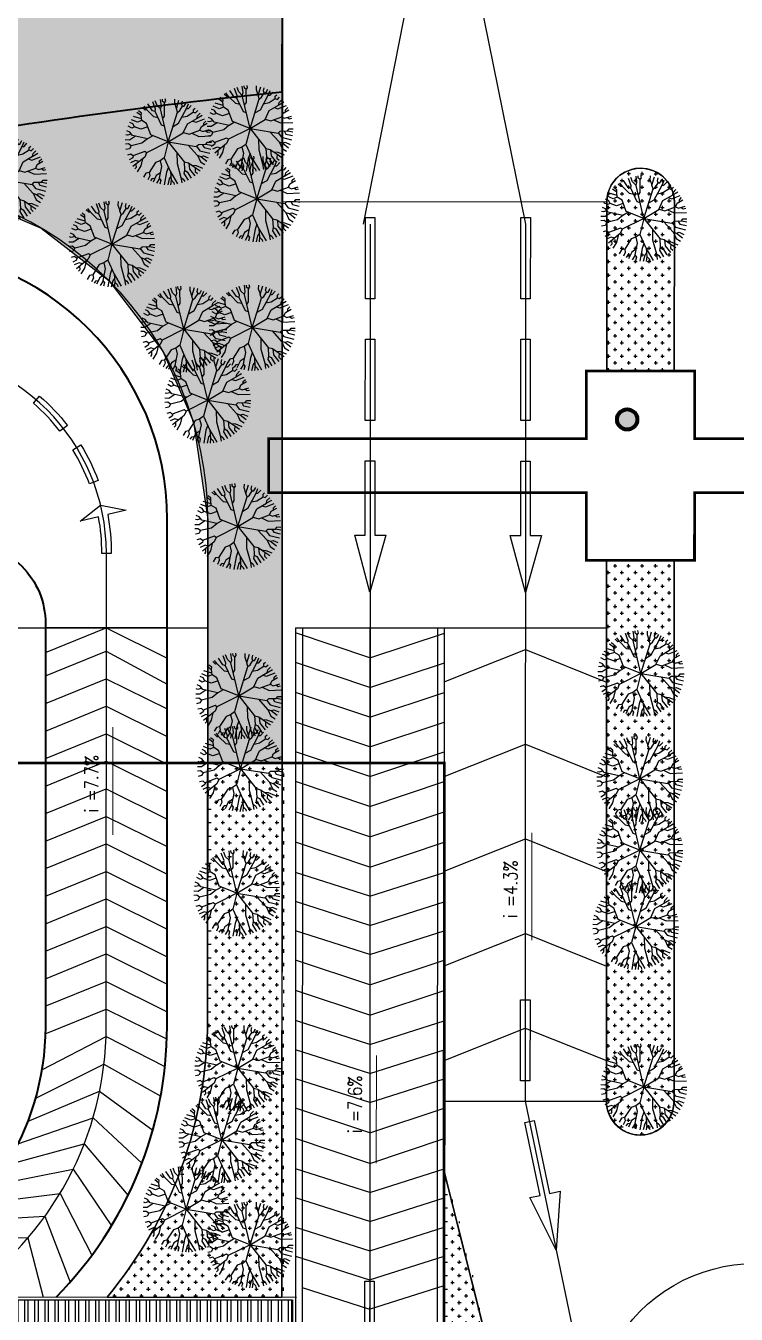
# Model space of a CAD drawing. Header units: millimetres. Extents: x -840588 to 786814, y -467537 to 194195.
# Drawn here: x 220994 to 273541, y -127607 to -32318 of the extents above; entities that cross this region are included whole.
import ezdxf

# ---------------------------------------------------------------- set-up
doc = ezdxf.new("R2010")
doc.units = ezdxf.units.MM
doc.header["$LTSCALE"] = 100
doc.header["$MEASUREMENT"] = 0
for name, color, linetype in [('1gt tim duong', 10, 'Continuous'), ('A-tree', 3, 'Continuous'), ('A-Wall', 7, 'Continuous'), ('A-Wall-Patt', 143, 'Continuous'), ('caycay', 96, 'Continuous'), ('ct-ramdoc', 250, 'Continuous'), ('ctrinh-mai 2', 24, 'Continuous'), ('GHICHU', 156, 'Continuous'), ('gthong-phan lanxe', 9, 'Continuous'), ('gthong-viahe', 5, 'Continuous')]:
    doc.layers.add(name, color=color, linetype=linetype)
for name, color, linetype, lineweight in [('A-Area', 134, 'Continuous', 35), ('ctrinh-chinh', 24, 'Continuous', 100), ('gthong-duong', 7, 'Continuous', 40), ('PV_X_Lo', 1, 'Continuous', 9), ('vtchitieu', 7, 'Continuous', 13)]:
    doc.layers.add(name, color=color, linetype=linetype, lineweight=lineweight)
doc.styles.add('DIM_FONT', font='SIMPLEX.shx', dxfattribs={"width": 0.8})
doc.styles.get("Standard").update_dxf_attribs({"font": 'arial.ttf'})
doc.dimstyles.new('LANG', dxfattribs={"dimtxt": 500, "dimasz": 400, "dimexe": 400, "dimexo": 0.0625, "dimgap": 0.09, "dimtad": 1, "dimdec": 0, "dimlfac": 0.6, "dimzin": 0, "dimdsep": 46, "dimtxsty": 'Standard', "dimcen": 350, "dimclrd": 8, "dimclre": 8, "dimadec": 0, "dimazin": 0, "dimtfac": 1, "dimtdec": 0, "dimtofl": 0, "dimtmove": 0, "dimatfit": 3, "dimfxl": 1, "dimtolj": 1, "dimtzin": 0, "dimlwd": 13, "dimlwe": 13, "dimarcsym": 0})

# ---------------------------------------------------------------- blocks, each defined once
blk = doc.blocks.new('ARR-LT-T')
blk.add_lwpolyline([(-4.212694860529155, 1.13272828515619), (-4.212694860412739, 0.3499999998603016), (-9.712694860529155, 0.3500000003259629), (-9.71269486041274, -0.3500000000931323), (-4.212694860412739, -0.3500000000931323), (-4.212694860529155, -1.179037770954892), (0, 0)], close=True)
blk = doc.blocks.new('tang cao')
blk.add_hatch(color=256).paths.add_polyline_path([(0.750000006519258, 0, 1), (-0.750000006519258, 0, 1)])
blk.add_circle((0, 0), 0.750000006519258)
blk = doc.blocks.new('NGC')
at = {"layer": 'A-Wall', "ltscale": 5}
for p, q in [((129.4999999995343, 15.00000043562613), (129.4999999998836, -43.9999973194208)), ((129.4999999995343, 15.00000043562613), (130.0000000004657, 15.00000043562613)), ((130.0000000004657, 15.00000043562613), (130.0000000004657, -43.99999579438008)), ((140.0000000004657, 15.00000043562613), (140.0000000003492, -74.50000352226198)), ((140.0000000004657, 15.00000043562613), (140.5000000004657, 15.00000043562613))]:
    blk.add_line(p, q, dxfattribs=at)
blk.add_lwpolyline([(122.5999965181109, -75.00000005657785), (140.5008591364603, -75.00000352226198), (140.5000000004657, 15.00000043562613)], dxfattribs=at)
at = {"layer": 'A-Wall-Patt'}
blk.add_line((129.4999999995343, 15.00000043562613), (140.0000000003492, 15.0000004353933), dxfattribs=at)
at = {"layer": 'ct-ramdoc'}
for p, q in [((134.9990114546381, 12.78730922471732), (129.4999999995343, 14.62111078226008)), ((134.9990114546381, 12.78730922471732), (140.5000036109705, 14.62177130347118)), ((135, 15.00000043562613), (135, -43.99999440391548)), ((134.9990114546381, 10.59051129384898), (129.4999999995343, 12.4243128511589)), ((134.9990114546381, 10.59051129384898), (140.5000245814444, 12.42498036590405)), ((134.9990114546381, 8.393713362980634), (129.4999999995343, 10.22751492075622)), ((134.9990114546381, 8.393713362980634), (140.5000455519184, 10.22818942810409)), ((134.9990114551038, 6.196256115101278), (129.4999999995343, 8.030057672876865)), ((134.9990114551038, 6.196256115101278), (140.5000665286789, 8.03073917538859)), ((134.9990114555694, 3.998798867221922), (129.4999999995343, 5.832600424997509)), ((134.9990114555694, 3.998798867221922), (140.5000875054393, 5.833288922673091)), ((134.9990114560351, 1.801341619342566), (129.4999999995343, 3.635143177583814)), ((134.9990114560351, 1.801341619342566), (140.5001084821997, 3.635838669957593)), ((134.9990114560351, -0.4437040316406637), (129.4999999995343, 1.390097526367754)), ((134.9990114560351, -0.4437040316406637), (140.5001299133291, 1.39080016547814)), ((134.9990114560351, -2.688749682856724), (129.4999999995343, -0.8549481246154755)), ((134.9990114560351, -2.688749682856724), (140.5001513443422, -0.8542383385356516)), ((134.9990114560351, -4.844033040106297), (129.4999999996508, -3.092512351926416)), ((134.9990114560351, -4.844033040106297), (140.500172704109, -3.091814048355445)), ((134.9992383420467, -6.999262790661305), (129.4999999996508, -5.247669836040586)), ((134.9992383420467, -6.999262790661305), (140.5001932784216, -5.247109512798488)), ((134.9979910049587, -9.154962107772008), (129.4999999996508, -7.403766449308023)), ((134.9979910049587, -9.154962107772008), (140.5002138528507, -7.402404977474362)), ((134.9979910049587, -11.40000775875524), (129.4999999996508, -9.566546499030665)), ((134.9979910049587, -11.40000775875524), (140.5002344980603, -9.565128386253491)), ((134.9979910049587, -13.6450534099713), (129.4999999996508, -11.81159215001389)), ((134.9979910049587, -13.6450534099713), (140.5002559290733, -11.81016689050011)), ((134.9979910049587, -15.80033676722087), (129.4999999997672, -14.04914110852405)), ((134.9979910049587, -15.80033676722087), (140.500277289073, -14.04775943118148)), ((134.9982178909704, -17.95556651777588), (129.4999999997672, -16.20429859263822)), ((134.9982178909704, -17.95556651777588), (140.5002978633856, -16.20305489585735)), ((134.9969705538824, -20.11126583488658), (129.4999999997672, -18.36039520590566)), ((134.9969705538824, -20.11126583488658), (140.5003184378147, -18.35835036030039)), ((134.9969705538824, -22.35631148586981), (129.4999999996508, -20.52319052489474)), ((134.9969705538824, -22.35631148586981), (140.5003390829079, -20.52105693821795)), ((134.9969705538824, -24.60135713708587), (129.4999999996508, -22.76823617587797)), ((134.9969705538824, -24.60135713708587), (140.5003605139209, -22.76609544246458)), ((134.9969705538824, -26.75664049433544), (129.4999999998836, -25.00576986535452)), ((134.9969705538824, -26.75664049433544), (140.500381874037, -25.00370481400751)), ((134.9971974403597, -28.91187024489045), (129.4999999997672, -27.16092734946869)), ((134.9971974403597, -28.91187024489045), (140.5004024483496, -27.15900027868338))]:
    blk.add_line(p, q, dxfattribs=at)
for points in [[(129.4999999998836, -29.31702396273613), (134.9959501031553, -31.06756956200115), (140.5004230227787, -29.31429574312642)], [(129.4999999998836, -31.47312057600357), (134.9947027660673, -33.22326887911186), (140.5004435970914, -31.46959120756947)], [(129.9999999998836, -33.78847496723756), (134.9934554289794, -35.37896819622256), (140.500464171404, -33.62488667224534)], [(129.4944439729443, -34.46819219598547), (129.5943005643785, -34.49999807355925)]]:
    blk.add_lwpolyline(points, dxfattribs=at)
blk = doc.blocks.new('CTR NHAGAHANHKHACH')
at = {"layer": 'ctrinh-mai 2'}
h = blk.add_hatch(dxfattribs=at)
h.set_pattern_fill('ANSI32', color=256, scale=2000, angle=45, style=0)
h.set_pattern_definition([(90, (-1403.526437938679, -388.7227437729016), (-0.7500001229345798, 1.136868298865613e-16), []), (90, (-1403.276437898166, -388.4727437905967), (-0.7500001229345798, 1.136868298865613e-16), [])])
edge = h.paths.add_edge_path()
edge.add_ellipse((31.87468669109512, -26.999918470392), major_axis=(-68.12542669202992, 0.009195457810735129), ratio=0.9999997670419148, start_angle=162.0535669295899, end_angle=170.1185464151268)
edge.add_line((98.98788969183806, -38.69999393285252), (129.2998607627815, -38.69999341433868))
edge.add_line((129.2998607627815, -38.69999341433868), (129.2998607627815, -47.99999256012961))
edge.add_line((129.2998607627815, -47.99999256012961), (96.68263781943824, -47.99999256012961))
at = {"layer": 'A-Wall', "ltscale": 5}
blk.add_lwpolyline([(99.02244949119631, -38.49999394617043), (129.499860795564, -38.49999342462979), (129.499860795564, -54.99999207421206), (-83.00017447059508, -54.99999592360109, 0.4142135570674535), (-107.0001779698068, -78.9999942604918), (-107.0001779698068, -198.4999864439014), (-123.5001806743676, -198.4999867260922), (-123.5001807779772, -81.9999669068493)], format="xyb", dxfattribs=at)
at = {"layer": 'A-Wall-Patt'}
blk.add_lwpolyline([(98.98788969183806, -38.69999393285252), (129.2998607627815, -38.69999341433868), (129.2998607627815, -54.79999209148809), (-83.00017447420396, -54.79999593738467, 0.4142135570674561), (-107.2001780025894, -78.9999942604918), (-107.2001780025894, -198.2999864611775), (-123.300180641585, -198.2999867366161), (-123.300180641585, -82.19996699434705), (-121.8001594383968, -82.19996699434705), (-121.8001594383968, -68.04228891991079)], format="xyb", dxfattribs=at)
blk = doc.blocks.new('A$C537F0C63')
at = {"layer": 'caycay'}
for p, q in [((3.003826198455499, 10.71583942823054), (2.568862697771692, 11.14364282684619)), ((3.269952949845901, 10.73353164103173), (2.956771443390608, 11.39790803732103)), ((3.573577700022724, 11.08070473705084), (3.272457403527369, 11.57568824168993)), ((3.810128005825391, 11.09643069598314), (3.573577700022724, 11.08070473705084)), ((3.910690972326847, 11.37062830588184), (3.788839569944685, 11.81686011959391)), ((3.810128005825391, 11.09643069598314), (3.910690972326847, 11.37062830588184)), ((4.235841180721764, 10.50048805131519), (3.810128005825391, 11.09643069598314)), ((4.712688563198753, 10.80137484274019), (4.265887160996499, 11.99052643422328)), ((4.700099824054632, 10.83487223221164), (4.906208114261972, 11.58543264324908)), ((4.906208114261972, 11.58543264324908), (4.852080984670465, 12.1454581428552)), ((6.159981289129064, 11.93632074141715), (6.202302373265411, 12.27858844433285)), ((6.353129947037814, 11.71136866716915), (6.159981289129064, 11.93632074141715)), ((6.353129947037814, 11.71136866716915), (6.605483960749552, 11.93623077391385)), ((6.447514687970397, 9.84495994712779), (6.353129947037814, 11.71136866716915)), ((6.605483960749552, 11.93623077391385), (6.617402898351429, 12.259334795428)), ((6.826178093167982, 11.29693891192437), (6.890286666319298, 12.23129105439875)), ((6.970036149243242, 10.92007571294744), (6.826178093167982, 11.29693891192437)), ((6.970036149243242, 10.92007571294744), (7.441234408583114, 11.42699881628141)), ((7.441234408583114, 11.42699881628141), (7.651727496751846, 12.08642798159781)), ((7.68363426896758, 10.90806475621866), (8.019816777752567, 11.97964079065423)), ((8.113333231842262, 10.69883864084841), (8.712313031195663, 11.70768604843033)), ((8.933407776050444, 10.87226001470481), (9.272947348141315, 11.41112699440055)), ((9.171925964052207, 10.85838502353727), (9.537986088387697, 11.24360011898898)), ((1.920139873705921, 9.225739964920649), (1.087115961723612, 9.647311538588838)), ((1.76967368680198, 9.623145921275864), (1.343038968556357, 9.988975225947797)), ((2.008257406407211, 10.05514116568156), (1.666088850062806, 10.35901247844595)), ((1.883955297300417, 9.24431646832818), (1.76967368680198, 9.623145921275864)), ((3.267708861298161, 8.533747915149434), (1.883955297300417, 9.24431646832818)), ((2.310344671936036, 10.1849830326064), (2.008257406407211, 10.05514116568156)), ((2.272467924871307, 10.54832825371341), (2.042717878081021, 10.72445268446245)), ((2.296077634156973, 10.19319036591696), (2.272467924871307, 10.54832825371341)), ((3.222511420288356, 9.660279909650853), (2.296077634156973, 10.19319036591696)), ((3.269952949845901, 10.73353164103173), (3.003826198455499, 10.71583942823054)), ((3.993460937123018, 9.543984048803395), (3.222511420288356, 9.660279909650853)), ((4.50370063718583, 8.70506324478265), (3.269952949845901, 10.73353164103173)), ((4.592421611992904, 10.24268936957378), (4.235841180721764, 10.50048805131519)), ((4.577421300939022, 10.28284407086176), (4.712688563198753, 10.80137484274019)), ((6.125898059370229, 6.139521315279126), (4.577421300939022, 10.28284407086176)), ((6.125898059370229, 6.139521315279126), (6.970036149243242, 10.92007571294744)), ((6.717420145090728, 9.489459469132271), (6.447514687970397, 9.84495994712779)), ((6.948042777010414, 8.570320168466424), (7.76638461697803, 10.55685856171476)), ((7.392351211692585, 9.648875252361904), (7.965382829468581, 9.797246468468074)), ((7.76638461697803, 10.55685856171476), (7.68363426896758, 10.90806475621866)), ((7.76638461697803, 10.55685856171476), (8.113333231842262, 10.69883864084841)), ((7.965382829468581, 9.797246468468074), (8.933407776050444, 10.87226001470481)), ((8.933407776050444, 10.87226001470481), (9.171925964052207, 10.85838502353727)), ((9.092822924165375, 8.921003827472305), (9.745379681935447, 9.38050785887026)), ((9.733678942880942, 10.44985240105962), (10.13871553562058, 10.78615722681207)), ((9.786865097747068, 10.09668076723392), (9.733678942880942, 10.44985240105962)), ((9.745379681935447, 9.38050785887026), (9.786865097747068, 10.09668076723392)), ((9.745379681935447, 9.38050785887026), (10.35249974897306, 9.183089075660973)), ((9.759203255198372, 9.619244142235402), (10.88575250038048, 10.01737219720235)), ((9.786865097747068, 10.09668076723392), (10.35685576614924, 10.5884511891054)), ((10.35249974897306, 9.183089075660973), (11.20201209581137, 9.59306054910121)), ((11.04832709143011, 8.991530669089116), (11.44374410946693, 9.207825855861302)), ((1.12084364940165, 7.320901045324717), (0.1511815814883448, 7.552586191002774)), ((1.280611972542829, 8.044912836274307), (0.444487546075834, 8.466659778718167)), ((0.7097976248769555, 7.419110072511103), (0.4466466944213607, 7.186909447627841)), ((0.9218848354175861, 8.526406249260617), (0.5914981488203921, 8.797440291094972)), ((2.008086131005257, 8.717519836023712), (0.7635036424217105, 9.129316388596635)), ((0.9357337090696092, 8.218872061683214), (0.9218848354175861, 8.526406249260617)), ((1.541375211712875, 7.549264594850683), (1.12084364940165, 7.320901045324717)), ((1.521030883770436, 7.555591163691133), (1.280611972542829, 8.044912836274307)), ((3.097987199351337, 7.065927705370996), (1.521030883770436, 7.555591163691133)), ((2.5351559760893, 8.909919010715385), (2.008086131005257, 8.717519836023712)), ((3.884867362274235, 7.354371150599036), (3.097987199351337, 7.065927705370996)), ((3.914115354094974, 7.298525660517043), (3.267708861298161, 8.533747915149434)), ((5.316408449507435, 8.305498213470855), (4.50370063718583, 8.70506324478265)), ((6.527199968382774, 8.412167402177147), (6.948042777010414, 8.570320168466424)), ((8.578119715861249, 7.281614840641851), (9.092822924165375, 8.921003827472305)), ((8.94424461397648, 8.447760988721711), (9.944313991869421, 8.175001025898382)), ((9.944313991869421, 8.175001025898382), (10.80974500087541, 8.559510920527828)), ((10.79366673980257, 8.552387381641893), (11.20595707066968, 8.407509828190086)), ((10.80974500087541, 8.559510920527828), (11.04832709143011, 8.991530669089116)), ((11.18806748264615, 7.336222721740342), (11.54099752982074, 7.835271000905777)), ((11.20595707066968, 8.407509828190086), (11.70062178621083, 8.711759320220153)), ((11.33254625860354, 7.540524095533328), (11.89576276779189, 7.413002362918633)), ((11.54099752982074, 7.835271000905777), (11.95948603860597, 8.053456869412912)), ((11.89576276779189, 7.413002362918633), (12.11310363743178, 7.4986918541872)), ((0.5706603464168438, 5.768348654561123), (-1.699427230050787e-06, 5.730386201154033)), ((1.757476259455871, 6.679553776459215), (0.00855774800220388, 6.661205396139849)), ((0.4466466944213607, 7.186909447627841), (0.08666564667146304, 7.2448509023925)), ((0.7973220304920687, 5.486148682266503), (0.5706603464168438, 5.768348654561123)), ((1.863759347223095, 5.527326392111718), (0.7973220304920687, 5.486148682266503)), ((2.703754449681583, 7.188340914177388), (1.757476259455871, 6.679553776459215)), ((2.179125049486174, 5.25103580450741), (1.863759347223095, 5.527326392111718)), ((6.125898059370229, 6.139521315279126), (2.179125049486174, 5.25103580450741)), ((6.125898059370229, 6.139521315279126), (3.914115354094974, 7.298525660517043)), ((6.125898059370229, 6.139521315279126), (4.039744528603478, 3.175083687405277)), ((6.125898059370229, 6.139521315279126), (8.578119715861249, 7.281614840641851)), ((6.125898059370229, 6.139521315279126), (9.309124815248651, 4.773858037136961)), ((6.125898059370229, 6.139521315279126), (6.842971201978798, 3.89649221743457)), ((8.279060999553622, 7.142313947006187), (9.0886019582249, 6.750771228889789)), ((9.075402950122225, 6.757166716884967), (9.900688603102026, 6.150819989943557)), ((9.0886019582249, 6.750771228889789), (11.18806748264615, 7.336222721740342)), ((9.900688603102026, 6.150819989943557), (11.46386237296974, 5.868288854795537)), ((10.77352595946286, 7.220637597380119), (11.64532254343067, 6.712682137225784)), ((11.46386237296974, 5.868288854795537), (11.83055046181835, 6.160203181647375)), ((11.46386237296974, 5.868288854795537), (11.72795570972085, 5.469711782065133)), ((11.64532254343067, 6.712682137225784), (12.23443119234435, 6.755833524115587)), ((11.83055046181835, 6.160203181647375), (12.26543294043586, 6.154373944329564)), ((0.7806298194373085, 5.506956316930882), (0.04189879572368227, 5.315400935116486)), ((1.063396316407307, 5.057959221958299), (0.1397583337929973, 4.775609911099309)), ((1.715808944849414, 4.625734219735023), (0.307439249689196, 4.179975674378511)), ((1.230773230763589, 3.880098522535263), (0.5654086178583384, 3.53661498738802)), ((1.603983964610961, 3.791791144500166), (0.7979776640349883, 3.08873558965206)), ((1.301357276712224, 5.505615774418402), (1.063396316407307, 5.057959221958299)), ((1.623038097397512, 3.787286263777787), (1.230773230763589, 3.880098522535263)), ((2.113923366072413, 3.99826194187699), (1.623038097397512, 3.787286263777787)), ((2.086705644269387, 3.98654600703594), (1.703781163858366, 3.019787908731814)), ((2.147618291040999, 5.278660692089034), (1.715808944849414, 4.625734219735023)), ((3.339595652047137, 5.512285084278119), (2.113923366072413, 3.99826194187699)), ((4.993965494963049, 4.531040710644447), (5.060837633816845, 3.005173691082746)), ((6.842971201978798, 3.89649221743457), (6.058139944627328, 1.852742682112876)), ((6.842971201978798, 3.89649221743457), (7.432333557888342, 3.519514546744176)), ((9.309124815248651, 4.773858037136961), (9.56344752651421, 4.969106941811333)), ((9.309124815248651, 4.773858037136961), (9.616567334425781, 4.170077324375598)), ((9.56344752651421, 4.969106941811333), (11.29217119894747, 4.430094099112466)), ((9.616567334425781, 4.170077324375598), (11.35931998142405, 2.929313197353622)), ((9.93769863442867, 3.941450450896809), (10.23341044859262, 2.932877378403646)), ((10.47633774106362, 3.557950291473389), (10.95106070157999, 3.753440934466198)), ((10.95106070157999, 3.753440934466198), (11.66045975862653, 3.481945362666011)), ((11.22320598487931, 4.451586098773987), (11.30987888816526, 4.16373455730718)), ((11.29217119894747, 4.430094099112466), (11.5425597731919, 4.68452039962358)), ((11.30987888816526, 4.16373455730718), (11.83210555871847, 3.873839490315731)), ((11.5425597731919, 4.68452039962358), (12.06343262891096, 4.577516196506622)), ((11.72795570972085, 5.469711782065133), (12.21933158095999, 5.388423248077743)), ((1.703781163858366, 3.019787908731814), (1.11193678613563, 2.596291564444982)), ((2.360128743846872, 2.528373258541251), (1.492859571077133, 2.110982061632967)), ((2.496129963798012, 2.269877917915437), (1.822411499113514, 1.760689831018681)), ((2.952599385069334, 2.620357636184053), (2.360128743846872, 2.528373258541251)), ((3.428623164742021, 2.985834134982724), (2.496129963798012, 2.269877917915437)), ((2.496129963798012, 2.269877917915437), (2.56307497484886, 1.709560079856601)), ((3.339813401926222, 2.088173656051367), (2.637745125197398, 1.087092649082479)), ((3.369906157186051, 2.940729452180676), (3.339813401926222, 2.088173656051367)), ((4.039744528603478, 3.175083687405277), (3.428623164742021, 2.985834134982724)), ((4.031693542077846, 1.955804082903342), (3.661068871806492, 1.723103908010671)), ((4.029956023412524, 1.954728688528121), (4.151889424236288, 1.488197098566161)), ((4.039744528603478, 3.175083687405277), (4.031693542077846, 1.955804082903342)), ((5.060837633816845, 3.005173691082746), (4.630837960547069, 0.98501350143124)), ((6.058139944627328, 1.852742682112876), (5.148106664306397, 0.07830981133520254)), ((6.058139944627328, 1.852742682112876), (6.046166258151061, 0.6926535401726142)), ((6.328418276112643, 2.556572256453364), (6.621925523577374, 1.860491597191867)), ((6.621925523577374, 1.860491597191867), (7.04603830007909, 0.06930147462480818)), ((7.432333557888342, 3.519514546744176), (7.280434323314694, 2.677135711990559)), ((7.280434323314694, 2.677135711990559), (7.715867288097797, 1.041460912816547)), ((7.432333557888342, 3.519514546744176), (8.098582012036786, 3.326026642433135)), ((8.098582012036786, 3.326026642433135), (9.111636380646814, 1.936837856093916)), ((9.111636380646814, 1.936837856093916), (9.05441034496107, 1.457435791671742)), ((9.108831235360412, 1.913318816441461), (9.563043515889149, 1.847932786524325)), ((9.563043515889149, 1.847932786524325), (9.928087916650838, 1.318988235496363)), ((10.23341044859262, 2.932877378403646), (10.78588893792767, 2.142211417256476)), ((10.9181057199894, 3.243447097807802), (10.92924841445711, 2.741344290425332)), ((10.92924841445711, 2.741344290425332), (11.10547083382698, 2.548124503166036)), ((2.56307497484886, 1.709560079856601), (2.246554855188151, 1.380875038601516)), ((3.661068871806492, 1.723103908010671), (3.151986367873178, 0.7683009200591187)), ((4.151889424236288, 1.488197098566161), (3.632459803578968, 0.5291005140024936)), ((4.291746997165319, 0.7246533119759988), (4.111621739852126, 0.339800697278406)), ((4.630837960547069, 0.98501350143124), (4.291746997165319, 0.7246533119759988)), ((4.630837960547069, 0.98501350143124), (4.553144487388636, 0.2048409433373308)), ((5.687346443359274, 0.2823844214362907), (5.63783512871305, 0.01939518188373768)), ((6.046166258151061, 0.6926535401726142), (5.687346443359274, 0.2823844214362907)), ((6.032371784920542, 0.6769075088304817), (6.148760987558489, 2.060398401226848e-06)), ((6.051426148278551, 1.202184490222862), (6.300487340380641, 0.8879269488934369)), ((6.300487340380641, 0.8879269488934369), (6.566832978940511, 0.01583402863980155)), ((7.715867288097797, 1.041460912816547), (7.500958808541327, 0.7001980161367101)), ((7.500958808541327, 0.7001980161367101), (7.660945140349213, 0.1949458228082221)), ((7.510773716396216, 1.811866424770415), (8.13382774245838, 1.455661724790843)), ((7.68101589476646, 0.9861165687689208), (8.13231261911642, 0.3370629204364377)), ((8.13382774245838, 1.455661724790843), (8.63363335412214, 0.5354539643340104)), ((8.374018521320977, 1.013457626351737), (8.758654683351779, 0.9918956518486084)), ((8.758654683351779, 0.9918956518486084), (8.994797214174469, 0.7114704464074748)), ((9.05441034496107, 1.457435791671742), (9.356284565004898, 0.9185323608435283))]:
    blk.add_line(p, q, dxfattribs=at)

msp = doc.modelspace()

# ---------------------------------------------------------------- hatches: boundary and pattern name
at = {"layer": 'A-Area'}
h = msp.add_hatch(dxfattribs=at)
h.set_pattern_fill('CROSS', color=256, scale=2000.000000000001, angle=-360.0227408171721, style=0)
h.set_pattern_definition([(359.9772591828279, (-616218387.0630271, -1205141167.613114), (500.1984116790878, 499.8015095552614), [250.0000000000001, -750.0000000000002]), (89.97725918282791, (-616218262.1126498, -1205141292.662717), (-499.8015095552613, 500.1984116790878), [250.0000000000001, -750.0000000000002])])
edge = h.paths.add_edge_path(flags=0)
edge.add_line((239976.3993411787, -17647.18879596033), (239977.6982115486, -14374.66817676728))
edge.add_line((239977.6982115486, -14374.66817676729), (238598.5641381737, -14374.12079548141))
edge.add_line((238598.5641381738, -14374.12079548141), (235032.3830647794, -14116.64657244399))
edge.add_line((235032.3830647794, -14116.64657244399), (205032.3745824118, -14040.49605558857))
edge.add_line((205032.3745824116, -14040.49605558856), (145032.3746030813, -14040.47110721093))
edge.add_line((145032.3746030813, -14040.47110721093), (143528.2552841898, -14175.10567928212))
edge.add_ellipse((178116.1499202802, -8819.963794258412), major_axis=(24758.55821829686, 24738.91256547135), ratio=0.9999999999960075, start_angle=143.8237970422448, end_angle=225.0000000003049)
edge.add_line((178102.2583460629, -43819.96103699501), (196257.2394895428, -43827.16678860211))
edge.add_ellipse((130506.3551731281, 359954.4962492553), major_axis=(-289162.5463430966, 289392.1759592151), ratio=0.9999999985494252, start_angle=144.2714779818662, end_angle=145.2309454390799)
edge.add_line((203009.3783202595, -42669.54901951178), (210085.0242836866, -41395.3933186378))
edge.add_ellipse((279362.5460171763, -426107.5730299645), major_axis=(-276298.3357654893, 276517.7496611628), ratio=0.9999999999779503, start_angle=320.80668172806355, end_angle=325.2309454688014, ccw=False)
edge.add_line((239968.639735243, -37197.61380580207), (239976.3993411787, -17647.18879596033))
at = {"layer": 'A-tree'}
h = msp.add_hatch(dxfattribs=at)
h.set_pattern_fill('CROSS', color=256, scale=2000.000000000002, angle=-360.0227408152057, style=0)
h.set_pattern_definition([(359.9772591847943, (-616218387.063027, -1205141167.613114), (500.1984116619341, 499.8015095724287), [250.0000000000002, -750.0000000000009]), (89.97725918282791, (-616218262.1126497, -1205141292.662717), (-499.8015095724287, 500.1984116619341), [250.0000000000002, -750.0000000000005])])
h.paths.add_polyline_path([(234448.9501547921, -86842.32854756218), (239948.9347746699, -86844.51150307788), (239968.6366887541, -37205.28917982271), (230357.8871889464, -38291.47260561091), (220381.7745992821, -39683.00864741768), (212121.3060369728, -41034.59226006427), (203014.7548758545, -42668.93651405828), (196275.6156579252, -43824.43723990044), (209466.2874986426, -43829.67264574825), (216183.6293341487, -44751.79872501943), (222129.8550084187, -47280.13090910408), (227141.0508814825, -51159.01946346741), (231133.0595897162, -56374.9140637213), (233390.2099150903, -61606.71144447078), (234456.3650887378, -68839.59534394498)], flags=0)
h = msp.add_hatch(dxfattribs=at)
h.set_pattern_fill('CROSS', color=256, scale=2000.000000000001, angle=-0.02274081717208486, style=0)
h.set_pattern_definition([(359.9772591828279, (-616218387.0630271, -1205141167.613114), (500.1984116790878, 499.8015095552616), [250.0000000000001, -750.0000000000002]), (89.97725918282791, (-616218262.1126498, -1205141292.662717), (-499.8015095552613, 500.1984116790875), [250.0000000000001, -750.0000000000002])])
h.paths.add_polyline_path([(263960.4085428311, -57854.03942479204), (268960.4081490031, -57856.02393541118), (268965.3694721894, -45355.90741315924), (268958.0107123238, -45163.21452576495), (268928.4597273791, -44926.88911185208), (268857.592763807, -44628.76038717935), (268767.9114889617, -44381.08551063236), (268611.0745219113, -44071.94698286865), (268506.7349916628, -43911.69260292584), (268392.1884225254, -43761.9808154393), (268171.2177462972, -43527.30387063833), (267954.8392402611, -43347.03841176723), (267683.6479489674, -43171.82230807505), (267432.3367990131, -43049.47022837833), (267210.9599399196, -42968.66276897638), (266941.8881377638, -42900.727215191), (266692.8309027076, -42865.26231946627), (266466.3619331707, -42854.89329033671), (266097.7858605149, -42882.06432105351), (265782.7302940997, -42949.89756923193), (265312.1592270285, -43136.76197565101), (264910.3163926695, -43397.39231947462), (264611.1630566438, -43678.01569601495), (264327.7458035663, -44058.52733787522), (264139.7839555159, -44437.47767600735), (264019.4844647823, -44837.54840707192), (263965.3698747751, -45353.90083811302)], flags=0)
h = msp.add_hatch(dxfattribs=at)
h.set_pattern_fill('CROSS', color=256, scale=2000.000000000001, angle=-0.02274081717208486, style=0)
h.set_pattern_definition([(359.9772591828279, (-616218387.0630271, -1205141167.613114), (500.1984116790878, 499.8015095552617), [250.0000000000001, -750.0000000000002]), (89.97725918282791, (-616218262.1126498, -1205141292.662717), (-499.8015095552616, 500.1984116790878), [250.0000000000001, -750.0000000000002])])
h.paths.add_polyline_path([(268954.8515192693, -71856.0228326921), (263954.8519130975, -71854.03832207299), (263938.9868567571, -111854.0442487694), (263949.7386292927, -112086.7673053593), (264005.2195203066, -112426.728033727), (264163.5280728687, -112890.5742465855), (264446.6146103141, -113365.1681418346), (264745.6439511004, -113694.2286684337), (265182.9896323018, -114016.6329420382), (265469.0233251352, -114159.2050114895), (265767.8458395581, -114263.269214231), (266084.997446009, -114329.8495121325), (266437.9833723197, -114355.0363027862), (266775.231329597, -114332.3197097229), (267216.5088950848, -114231.0503922826), (267606.7592714303, -114065.5299651527), (267893.8165508513, -113888.1223042255), (268160.0097361012, -113668.3322828679), (268501.2771147716, -113268.1580713571), (268690.2641038633, -112942.0968461741), (268841.1826083585, -112547.4248459727), (268910.7255419926, -112229.8062433451), (268938.9754307154, -111856.0287550099)], flags=0)
h = msp.add_hatch(dxfattribs=at)
h.set_pattern_fill('CROSS', color=256, scale=2000.000000000001, angle=-360.0227408171721, style=0)
h.set_pattern_definition([(359.9772591828279, (-616218387.0630271, -1205141167.613114), (500.1984116790877, 499.8015095552612), [250.0000000000001, -750.0000000000002]), (89.97725918282791, (-616218262.1126498, -1205141292.662717), (-499.8015095552612, 500.1984116790877), [250.0000000000001, -750.0000000000002])])
edge = h.paths.add_edge_path(flags=0)
edge.add_line((239948.9347745535, -86844.51150307784), (234448.9501549087, -86842.32854732935))
edge.add_line((234448.9501549087, -86842.32854732935), (234442.1878716017, -103842.3273481327))
edge.add_line((234442.1878716018, -103842.3273481327), (234441.3940153934, -105842.4575198721))
edge.add_ellipse((202441.3965365927, -105829.7566516771), major_axis=(22636.39608499984, 22618.4343452739), ratio=0.9999999999992404, start_angle=275.16187644992874, end_angle=314.99999999956134, ccw=False)
edge.add_line((227004.6961263268, -126339.3717922216), (239933.2571427079, -126344.5029447621))
edge.add_line((239933.2571427079, -126344.5029447621), (239948.9347745535, -86844.51150307781))
h = msp.add_hatch(dxfattribs=at)
h.set_pattern_fill('CROSS', color=256, scale=2000.000000000001, angle=-360.0227408171721, style=0)
h.set_pattern_definition([(359.9772591828279, (-616218387.0630273, -1205141167.613114), (500.1984116790875, 499.8015095552622), [250.0000000000002, -750.0000000000005]), (89.97725918282791, (-616218262.1126499, -1205141292.662717), (-499.801509555262, 500.1984116790875), [250.0000000000002, -750.0000000000005])])
edge = h.paths.add_edge_path(flags=0)
edge.add_line((251937.3031657065, -117049.2799234281), (251924.6188055341, -150265.4740446199))
edge.add_ellipse((248927.562453614, -142848.085472911), major_axis=(5659.099021563221, 5654.608586631486), ratio=0.9999999999676296, start_angle=247.0243135571716, end_angle=314.9999999990727)
edge.add_line((256927.5618236052, -142851.2606899016), (256929.0709487322, -136847.8030318233))
edge.add_line((256929.0709487324, -136847.8030318233), (251937.3031657066, -117049.2799234281))

# ---------------------------------------------------------------- linework, layer by layer
at = {"layer": '1gt tim duong', "ltscale": 3}
for p, q in [((245962.8373201165, -46995.65504220641), (251874.693337624, -16968.20877251042)), ((251874.693337624, -16968.20877251042), (257964.7503986652, -47000.41862737247)), ((257964.7503986652, -47000.41862737247), (257939.0108018263, -111851.6584325032)), ((257939.010799186, -111851.6650854055), (262939.6241237519, -135853.8076189623))]:
    msp.add_line(p, q, dxfattribs=at)
msp.add_lwpolyline([(246462.8372807337, -46995.85349326833), (246454.400027983, -66847.09196117643)], dxfattribs=at)
for points in [[(216199.9624678571, -126335.0835552478, 0.2513779563513188), (226941.1961551904, -106339.4807138622), (226955.0877813098, -71339.3529963356, 0.4142135623730951), (211961.042494652, -56333.40064596297), (111461.0504105999, -56293.51198251844)], [(246454.400027983, -66847.09196117643), (246425.0209092669, -147097.086621485, -0.4142135623730961), (234420.2590289689, -159092.3228508112), (32920.27490432195, -159012.3470728619, 0.4142064932108432), (20915.51314247041, -171007.2936739302), (20874.94589450124, -267257.574719803, 0.4140742080502406), (32872.54742032308, -279262.3376010582), (45761.38681335116, -279267.4536820689)]]:
    msp.add_lwpolyline(points, format="xyb", dxfattribs=at)
msp.add_lwpolyline([(286916.9558824954, -167863.2922390147, -1.001199730325894), (262916.9691944408, -167824.9903851647), (262929.6472060388, -135882.5798050463, -1.001199721924075), (286929.656737003, -135863.3292459221)], format="xyb", close=True, dxfattribs=at)
at = {"layer": 'A-Area'}
msp.add_line((239968.639735243, -37197.61380580207), (239976.3993411787, -17647.18879596033), dxfattribs=at)
at = {"layer": 'A-Area', "extrusion": (0, 0, -1)}
msp.add_arc((-279362.546017642, -426107.5730299645), 390900.0335583267, 79.79179534629844, 84.21605909041446, dxfattribs=at)
at = {"layer": 'A-tree'}
for p, q in [((239968.636688754, -37205.28918005554), (230357.88718883, -38291.47260561087)), ((239948.9347745535, -86844.51150331067), (239968.636688754, -37205.28918005554)), ((230357.88718883, -38291.47260561087), (220381.774599282, -39683.00864765051)), ((266466.3619331707, -42854.89329033671), (266097.7858605149, -42882.06432105351)), ((266692.8309027076, -42865.26231946627), (266466.3619331707, -42854.89329033671)), ((266941.8881377638, -42900.727215191), (266692.8309027076, -42865.26231946627)), ((264611.1630566438, -43678.01569601495), (264327.7458035663, -44058.52733787522)), ((264910.3163926695, -43397.39231947462), (264611.1630566438, -43678.01569601495)), ((265312.1592270285, -43136.76197565101), (264910.3163926695, -43397.39231947462)), ((265782.7302940997, -42949.89756923193), (265312.1592270285, -43136.76197565101)), ((266097.7858605149, -42882.06432105351), (265782.7302940997, -42949.89756923193)), ((267210.9599399196, -42968.66276897638), (266941.8881377638, -42900.727215191)), ((267432.3367990131, -43049.47022837833), (267210.9599399196, -42968.66276897638)), ((267683.6479489674, -43171.82230807505), (267432.3367990131, -43049.47022837833)), ((267954.8392402611, -43347.03841176723), (267683.6479489674, -43171.82230807505)), ((268171.2177462972, -43527.30387063833), (267954.8392402611, -43347.03841176723)), ((268392.1884225254, -43761.9808154393), (268171.2177462972, -43527.30387063833)), ((268506.7349916628, -43911.69260292584), (268392.1884225254, -43761.9808154393)), ((216183.6293340323, -44751.79872501939), (222129.8550084187, -47280.13090910408)), ((264139.7839555159, -44437.47767600735), (264019.4844647823, -44837.54840707192)), ((264327.7458035663, -44058.52733787522), (264139.7839555159, -44437.47767600735)), ((268611.0745219113, -44071.94698286865), (268506.7349916628, -43911.69260292584)), ((268767.9114889617, -44381.08551063236), (268611.0745219113, -44071.94698286865)), ((268857.592763807, -44628.76038717935), (268767.9114889617, -44381.08551063236)), ((268928.4597273791, -44926.88911185208), (268857.592763807, -44628.76038717935)), ((263965.3698747751, -45353.90083811302), (263960.4085428311, -57854.03942479204)), ((264019.4844647823, -44837.54840707192), (263965.3698747751, -45353.90083811302)), ((268958.0107123238, -45163.21452576495), (268928.4597273791, -44926.88911185208)), ((268965.3694721894, -45355.90741315924), (268958.0107123238, -45163.21452576495)), ((268960.4081490031, -57856.02393541118), (268965.3694721896, -45355.90741315924)), ((222129.8550084187, -47280.13090910408), (227141.050881366, -51159.01946370018)), ((227141.050881366, -51159.01946370018), (231133.0595897161, -56374.91406395413)), ((231133.0595897161, -56374.91406395413), (233390.2099150902, -61606.71144470361)), ((263960.4085428311, -57854.03942479204), (268960.4081490031, -57856.02393541118)), ((233390.2099150902, -61606.71144470361), (234456.3650887378, -68839.59534394498)), ((234456.3650887378, -68839.59534394498), (234448.9501546757, -86842.32854756214)), ((263954.8519130975, -71854.03832207299), (263938.9868567571, -111854.0442487694)), ((268954.8515192693, -71856.0228326921), (263954.8519130975, -71854.03832207299)), ((268938.9754307154, -111856.0287550099), (268954.8515192695, -71856.0228326921)), ((234448.9501549088, -86842.32854709652), (234442.1878714854, -103842.3273481326)), ((239948.9347745536, -86844.51150284501), (234448.9501549088, -86842.32854709652)), ((234448.9501546757, -86842.32854756214), (239948.9347745535, -86844.51150331071)), ((239933.2571428243, -126344.5029447621), (239948.9347745536, -86844.51150284501)), ((234442.1878714854, -103842.3273481326), (234441.3940153933, -105842.4575198721)), ((263938.9868567571, -111854.0442487694), (263949.7386292927, -112086.7673053593)), ((263949.7386292927, -112086.7673053593), (264005.2195203066, -112426.728033727)), ((264005.2195203066, -112426.728033727), (264163.5280728687, -112890.5742465855)), ((268841.1826083585, -112547.4248459727), (268910.7255419926, -112229.8062433451)), ((268910.7255419926, -112229.8062433451), (268938.9754307154, -111856.0287550099)), ((264163.5280728687, -112890.5742465855), (264446.6146103141, -113365.1681418346)), ((264446.6146103141, -113365.1681418346), (264745.6439511004, -113694.2286684337)), ((268160.0097361012, -113668.3322828679), (268501.2771147716, -113268.1580713571)), ((268501.2771147716, -113268.1580713571), (268690.2641038633, -112942.0968461741)), ((268690.2641038633, -112942.0968461741), (268841.1826083585, -112547.4248459727)), ((264745.6439511004, -113694.2286684337), (265182.9896323018, -114016.6329420382)), ((265182.9896323018, -114016.6329420382), (265469.0233251352, -114159.2050114895)), ((265469.0233251352, -114159.2050114895), (265767.8458395581, -114263.269214231)), ((265767.8458395581, -114263.269214231), (266084.997446009, -114329.8495121325)), ((266084.997446009, -114329.8495121325), (266437.9833723197, -114355.0363027862)), ((266437.9833723197, -114355.0363027862), (266775.231329597, -114332.3197097229)), ((266775.231329597, -114332.3197097229), (267216.5088950848, -114231.0503922826)), ((267216.5088950848, -114231.0503922826), (267606.7592714303, -114065.5299651527)), ((267606.7592714303, -114065.5299651527), (267893.8165508513, -113888.1223042255)), ((267893.8165508513, -113888.1223042255), (268160.0097361012, -113668.3322828679)), ((251937.3031657065, -117049.2799234281), (251924.6188055341, -150265.4740446199)), ((256929.0709487323, -136847.8030315905), (251937.3031657065, -117049.2799234281)), ((227004.6961263268, -126339.3717922216), (239933.2571428243, -126344.5029447621))]:
    msp.add_line(p, q, dxfattribs=at)
at = {"layer": 'A-tree', "extrusion": (0, 0, -1)}
msp.add_arc((-202441.3965368255, -105829.7566516772), 31999.99999907917, 180.0227408171721, 219.8608643702298, dxfattribs=at)
at = {"layer": 'A-Wall-Patt', "ltscale": 2}
msp.add_line((231452.9044668235, -76841.13449017101), (222452.9051757145, -76837.56237105657), dxfattribs=at)
at = {"layer": 'ct-ramdoc'}
for p, q in [((263965.3698747751, -45353.90083811302), (239965.4062679718, -45344.37520083543)), ((251952.902754213, -76849.2710076521), (263952.8783383011, -76854.03382405527)), ((251939.0112746532, -111849.2770197603), (263938.9758266442, -111854.039831552))]:
    msp.add_line(p, q, dxfattribs=at)
for points in [[(222450.7878003985, -78671.41095781248), (226951.5153046281, -76839.34787911159), (231450.6267751767, -79078.90210070429)], [(222450.1003166189, -80403.53474254027), (226950.8278208487, -78571.47166383939), (231449.8591332318, -81012.98539708785)], [(251951.3255567596, -80849.31200181246), (257952.2659336288, -78451.64418701458), (263951.2901321977, -80854.01515192045)], [(222449.2922997784, -82439.34339268705), (226950.0198040081, -80607.28031398615), (231449.1312745567, -82846.83453557878)], [(222448.4842829377, -84475.15204283378), (226949.2117871675, -82643.08896413285), (231448.323257716, -84882.6431857255)], [(222447.6762660973, -86510.96069274771), (226948.403770327, -84678.89761404683), (231447.5152408756, -86918.45183563945)], [(251948.5479459202, -87849.30864954664), (257949.4883227897, -85451.64083474876), (263948.5125213582, -87854.01179965463)], [(222446.8682492567, -88546.76934289452), (226947.5957534864, -86714.70626419364), (231446.7072240349, -88954.26048578617)], [(222446.0602324161, -90582.57799304124), (226946.7877366458, -88750.51491434035), (231445.8992071943, -90990.06913593294)], [(222445.2522155757, -92618.38664318799), (226945.9797198051, -90786.3235644871), (231445.0911903537, -93025.87778607974)], [(222444.444198735, -94654.1952933348), (226945.1717029647, -92822.13221463386), (231444.2831735131, -95061.6864362265)], [(251945.7696320536, -94849.30557826125), (257946.7100089229, -92451.6377634633), (263945.7342074916, -94854.00872836918)], [(222443.6361818944, -96690.00394348151), (226944.363686124, -94857.94086478063), (231443.4751566726, -97097.49508637321)], [(222442.8281650538, -98725.81259362832), (226943.5556692835, -96893.74951492739), (231442.667139832, -99133.30373651997)], [(222442.0201482132, -100761.621243775), (226942.7476524429, -98929.5581650741), (231441.8591229913, -101169.1123866668)], [(251942.9913178472, -101849.3030694946), (257943.9268003056, -99451.63721016144), (263942.9558918477, -101854.0101346496)], [(222441.2121313727, -102797.429893689), (226941.9396356023, -100965.3668149881), (231441.0511061509, -103204.9210365807)], [(222440.4041145321, -104833.2385438357), (226941.1316187619, -103001.1754651348), (231440.2430893102, -105240.7296867274)], [(222439.5960976914, -106869.0471939825), (226940.3236019212, -105036.9841152816), (231439.4350724697, -107276.5383368742)], [(251940.2130022036, -108849.3044757749), (257941.1484847782, -106451.6386164418), (263940.177576204, -108854.0115409299)], [(222175.6710969092, -109528.6403762785), (226928.3134306995, -107072.6742224659), (231284.9105187688, -109297.3090867544)], [(221697.2678839442, -111659.8436791133), (226779.1303170718, -109102.4509818999), (230971.0805101775, -111477.5550308935)], [(221127.2201709962, -113363.3077483782), (226458.5089848125, -111112.2895964246), (230390.3122815793, -113992.8419382082)], [(220402.8368220938, -115007.0878415731), (225968.7551518286, -113087.7365023461), (229584.3313008801, -116445.260055215)], [(219530.2648451514, -116577.2350881016), (225313.3908363951, -115014.5854609017), (228559.7500949516, -118814.6889557037)], [(218516.9087545807, -118060.4254549214), (224497.1290286346, -116878.9797208199), (227324.9746571599, -121081.689083729)], [(217371.3677374554, -119444.0728121144), (223525.8397979707, -118667.5116678005), (225890.1354819046, -123227.661241784)], [(216103.3626825039, -120716.4357364109), (222406.5080785156, -120367.3192441245), (224267.0044506785, -125234.9991848303)], [(214723.6536896383, -121866.7171479006), (221147.1834381418, -121966.178445378), (222275.3948877231, -126337.4948036259)]]:
    msp.add_lwpolyline(points, dxfattribs=at)
at = {"layer": 'ctrinh-chinh', "const_width": 200.0000000000001}
msp.add_lwpolyline([(293958.4561722966, -62865.94610837291), (270458.4580230566, -62856.61890846291), (270460.4425336757, -57856.61930229116), (262460.4431639173, -57853.44408530059), (262458.4586532982, -62853.44369147234), (238958.4605041744, -62844.11649156238), (238956.8728956791, -66844.11617649978), (262456.8710448027, -66853.44337640973), (262454.8865341836, -71853.44298258155), (270454.8859039419, -71856.61819957211), (270456.8704145611, -66856.61859340034), (293958.018162251, -66867.32912728193)], close=True, dxfattribs=at)
at = {"layer": 'gthong-duong', "ltscale": 2}
for points in [[(223237.3325662605, -126337.8765822326, 0.1969515052630036), (231441.1958008614, -106341.2667734194), (231456.079682174, -68841.13925280696, 0.4142135623704098), (211458.9253881199, -48833.20076409169), (178100.2738359094, -48819.96064339977, -0.4141602343740486), (138116.1508438101, -8811.370772600509), (138116.9996945657, -4860.021568495899, -0.4142839044719719), (153123.8240855483, 10136.75449550294), (228609.1493444577, 10102.40999585307, -0.4141965511185485), (243602.3234250264, -4903.54198265895), (243598.1791729378, -15345.03783210366, -0.1792900832725664), (239973.4347857557, -25116.79295899823)], [(183698.3071309633, -88822.18566527234), (184999.8617731594, -88822.70225511478, 0.2656277999346753), (199875.5461279338, -72841.22728198321, -0.3483681660598274), (202797.5254880688, -70526.0748350962), (216455.407594229, -70531.4965654886, -0.4142135623730951), (222453.0257088921, -76533.8775056376), (222441.1965095195, -106337.6946543049, -0.2973649432745488), (210790.0012457524, -124180.6213899502)]]:
    msp.add_lwpolyline(points, format="xyb", dxfattribs=at)
at = {"layer": 'gthong-phan lanxe', "ltscale": 8}
for points in [[(246110.1573307454, -52502.38744961013), (246112.5387434883, -46502.38792220403), (246812.538688306, -46502.66575369069), (246810.157275563, -52502.66528109679)], [(257610.09253278, -52506.96720438163), (257612.4739455229, -46506.96767697551), (258312.4738903404, -46507.24550846217), (258310.0924775975, -52507.24503586829)], [(246106.5852119804, -61502.38674048657), (246108.9666247233, -55502.38721308048), (246808.9665695408, -55502.66504456714), (246806.5851567978, -61502.66457197323)], [(257606.5204140149, -61506.9664952581), (257608.9018267579, -55506.96696785199), (258308.9017715753, -55507.24479933864), (258306.5203588324, -61507.24432674476)], [(257587.1144832184, -110356.9901734893), (257589.4958959614, -104356.9906460832), (258289.4958407789, -104357.2684775698), (258287.1144280359, -110357.268004976)]]:
    msp.add_lwpolyline(points, close=True, dxfattribs=at)
for points in [[(223524.5290867781, -62303.18598070559, 0.04873065533418931), (221561.349005316, -60238.75441083301), (222019.3014719512, -59709.34007581491, -0.04873065533788778), (224076.2853797602, -61872.41342729671), (223524.5290866617, -62303.1859807055)], [(227056.0037449941, -68471.6934819087, -0.04743085627753063), (227320.8103197562, -71343.9571904288), (226620.8125233218, -71342.20093980641, 0.04645815888365025), (226375.7282565944, -68636.69426883967), (225015.1772790969, -68966.69584270136), (226523.3650828636, -67760.53913836481), (228416.5547235397, -68141.69190758179), (227056.0037454597, -68471.69348190888)]]:
    msp.add_lwpolyline(points, format="xyb", dxfattribs=at)
msp.add_lwpolyline([(225703.6050676759, -66199.61599765872, 0.0480189327444843), (224475.0965608536, -63675.24204142835), (225072.2724602516, -63310.02848084579, -0.0480189327447248), (226359.4810319997, -65955.02098758533)], format="xyb", close=True, dxfattribs=at)
at = {"layer": 'gthong-viahe'}
for p, q in [((239977.0120414445, -16103.48214004573), (239933.2571428242, -126344.502944995)), ((219452.9054118949, -76836.37166468505), (234452.9042306431, -76842.32519654253))]:
    msp.add_line(p, q, dxfattribs=at)
for points in [[(211460.9098987389, -43833.20115791995), (178102.2583459463, -43819.9610372278, -0.4141602343851068), (143116.1507284273, -8812.444899376447), (143117.6445719699, -1858.693908137756), (150119.1476265099, 5138.121053005421), (231606.2933337084, 5101.045824050891), (238603.5142944751, -1902.138502003222), (238598.5641381737, -14374.12079571424), (239977.6982114321, -14374.66817700007), (239933.2571428242, -126344.502944995)], [(263960.4085428311, -57854.03942479204), (263965.3698747751, -45353.90083811302, -1.000004412918775), (268965.3694721894, -45355.90741315924), (268960.4081490029, -57856.02393541118)], [(227004.6961262102, -126339.3717924544, 0.1755987917057995), (234441.39401551, -105842.4575191737), (234456.0802873413, -68840.20987940714)], [(268954.8515192693, -71856.0228326921), (268938.9754307152, -111856.0287550099, -1), (263938.9758245434, -111854.0442443907), (263954.8519130975, -71854.03832207299)]]:
    msp.add_lwpolyline(points, format="xyb", dxfattribs=at)
at = {"layer": 'gthong-viahe', "ltscale": 5}
msp.add_lwpolyline([(251937.3031657065, -117049.2799234281), (251937.802054565, -117049.2801214381), (256929.9432357066, -136851.2630726379), (256927.5618237218, -142851.2606899017, -0.3056207069924304), (251924.4552933047, -150265.5401110802, -0.3056207069924304)], format="xyb", dxfattribs=at)
at = {"layer": 'gthong-viahe'}
msp.add_arc((209447.3835630731, -68838.97825638487), 25008.69675459558, 359.9971783093851, 89.96900840766243, dxfattribs=at)
at = {"layer": 'PV_X_Lo', "ltscale": 5}
msp.add_lwpolyline([(251929.5361485003, -135849.3071424665, 200.0000000000001, 200.0000000000001, 0), (251948.9843734553, -86849.257495643, 200.0000000000001, 200.0000000000001, 0), (-10546.99387151649, -86745.07227617553, 200.0000000000001, 200.0000000000001, 0), (-10566.44278478597, -135745.0684161443, 0, 0, 0), (251929.5361485003, -135849.3071424665, 0, 0, 0)], format="xyseb", dxfattribs=at)

# ---------------------------------------------------------------- block references
at = {"layer": 'A-Wall-Patt', "xscale": 1000.000000000001, "yscale": 1000.000000000001, "zscale": 1000.000000000001, "rotation": 359.9772591828279}
msp.add_blockref('NGC', (111446.9499236124, -91793.50548506757), dxfattribs=at)
at = {"layer": 'caycay', "extrusion": (-1.849088780389791e-06, -5.240423503569551e-08, 0.9999999999982891), "xscale": -518.4000000042536, "yscale": 518.3999999426321, "zscale": 518.4000000000002, "rotation": 3.269462154405618}
for p in [(240937.1157613611, -42909.65858034783, -1.307707231724332), (234888.9635907406, -43900.40341166583, -1.296471742178527), (222739.4378083406, -46702.8068948521, -1.273859332557065), (241432.1238692785, -48123.86337860905, -1.308349299249336), (270066.5821157884, -49565.72895133305, -1.361221394863446), (230720.9160740123, -51462.5550209246, -1.288368363508893), (236034.3584823862, -57758.65340632036, -1.297863448032107), (241096.9574657701, -57641.36536140332, -1.30723078940174), (237804.2455184981, -63004.34550519102, -1.300861229811249), (240034.9022390797, -72353.43404836008, -1.30449598029302), (269848.0275693382, -83224.31983659414, -1.35905341539598), (240095.7476377396, -84881.5009943739, -1.303951965072239), (240224.8737450416, -90257.66745090173, -1.303908996817707), (269768.5079698608, -91011.58399386646, -1.358498290975804), (269766.4171374735, -96279.4626387096, -1.358218365690451), (239959.5190037014, -99465.57099407227, -1.302935799200985), (269458.4823452866, -101928.9457074183, -1.357352910082563), (240019.7811864431, -112401.7074472703, -1.302369320992273), (270058.6252724276, -113788.2184499631, -1.357841151519397), (238836.3457154674, -117711.7877605468, -1.299902773043333), (236206.936540343, -122842.0606211857, -1.294771914014206), (240931.1723203982, -125466.4328892395, -1.30336991716988)]:
    msp.add_blockref('A$C537F0C63', p, dxfattribs=at)
at = {"layer": 'ctrinh-chinh', "xscale": 1000.000000000001, "yscale": 1000.000000000001, "zscale": 1000.000000000001, "rotation": 359.9772591828279}
msp.add_blockref('tang cao', (265475.2840768049, -61432.58769998715), dxfattribs=at)
at = {"layer": 'gthong-phan lanxe', "ltscale": 8, "zscale": 1000.000000000001}
for p, xscale, yscale, rotation in [((246451.5394894981, -74215.21951520281), -1000.000000000001, 1000.000000000001, 89.97725918282794), ((257951.4746915325, -74219.7992699743), -1000.000000000001, 1000.000000000001, 89.97725918282794), ((260234.3946303162, -122869.1396035267), -1000, 1000, 101.7686709144758), ((246412.7810340256, -134876.721091328), -1000.000000000001, 1000.000000000001, 89.97725918282794)]:
    msp.add_blockref('ARR-LT-T', p, dxfattribs=dict(at, xscale=xscale, yscale=yscale, rotation=rotation))
at = {"layer": 'vtchitieu', "xscale": 1000.000000000001, "yscale": 1000.000000000001, "zscale": 1000.000000000001, "rotation": 359.9772591828279}
msp.add_blockref('CTR NHAGAHANHKHACH', (111448.7085524935, -87793.50732180316), dxfattribs=at)

# ---------------------------------------------------------------- texts
at = {"layer": 'GHICHU', "char_height": 1000.000000000001, "attachment_point": 1, "rotation": 89.97725918399009, "style": 'DIM_FONT'}
for s, insert in [('\\pt12.5;i =7.7%', (225352.2292746889, -90499.3363130686)), ('\\pt12.5;i =4.3%', (256349.1334631199, -98305.42499539844)), ('\\pt12.5;i =7.6%', (244844.9402027366, -114213.0966843258))]:
    msp.add_mtext(s, dxfattribs=dict(at, insert=insert))

# ---------------------------------------------------------------- leaders
at = {"layer": 'GHICHU'}
for points in [[(227429.9089896445, -84191.20600605081), (227426.7553143529, -92142.17194741448)], [(258426.8131780754, -91997.29468838073), (258423.6595027838, -99948.26062974434)], [(246919.2374590007, -116427.1138341888), (246922.3952947428, -108476.1478944764)]]:
    msp.add_leader(points, dimstyle='LANG', override={"dimasz": 1.5, "dimtad": 0, "dimclrd": 156}, dxfattribs=at)

doc.saveas('drawing.dxf')
